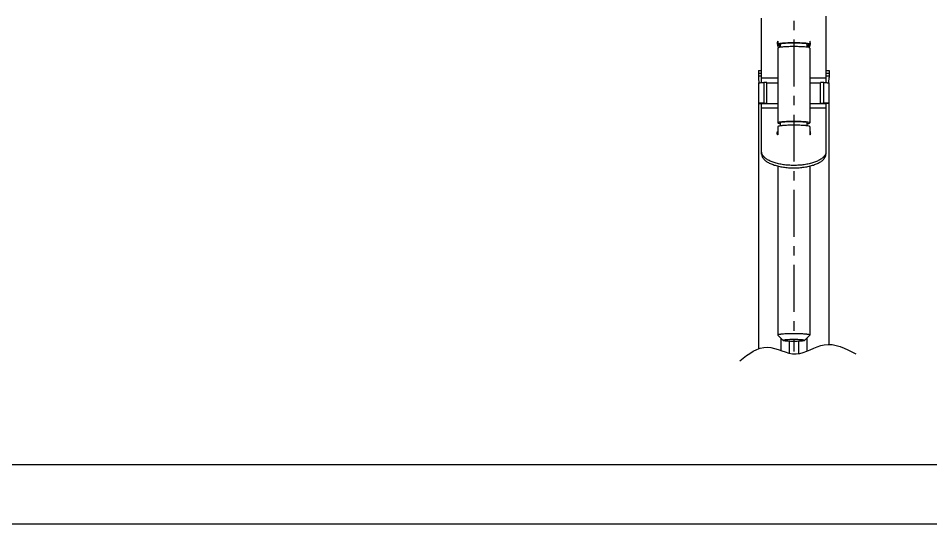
# Model space of a CAD drawing. Extents: x 589 to 1183, y 15 to 435.
# Drawn here: x 886 to 1056.1, y 15 to 109.2 of the extents above; entities that cross this region are included whole.
import ezdxf

# ---------------------------------------------------------------- set-up
doc = ezdxf.new("R2010")
doc.units = 0
doc.header["$LTSCALE"] = 7
doc.header["$MEASUREMENT"] = 0
doc.linetypes.add('CENTER', pattern=[2, 1.25, -0.25, 0.25, -0.25])
doc.layers.get('0').update_dxf_attribs({"color": 2, "linetype": 'CONTINUOUS'})
for name, color, linetype in [('CL', 1, 'CENTER'), ('DIM', 2, 'CONTINUOUS'), ('DWG', 7, 'CONTINUOUS')]:
    doc.layers.add(name, color=color, linetype=linetype)

# ---------------------------------------------------------------- blocks, each defined once
blk = doc.blocks.new('BORDER')
blk.add_line((0, 0), (1.00000000000004, 0))
blk = doc.blocks.new('양식')
at = {"color": 4}
blk.add_line((1768.000000906221, 10.99999927159865), (1219.000000906221, 10.99999927159865), dxfattribs=at)
at = {"xscale": 594, "yscale": 420, "zscale": 594}
blk.add_blockref('BORDER', (1188.000000906221, -7.28401346350438e-07), dxfattribs=at)

msp = doc.modelspace()

# ---------------------------------------------------------------- linework, layer by layer
at = {"layer": 'CL'}
msp.add_line((1030.581597200083, 315.2194271429944), (1030.581597200083, 47.08384406891696), dxfattribs=at)
at = {"layer": 'DWG'}
for p, q in [((1024.581597200083, 97.19754815201713), (1024.581597200083, 109.1881980814171)), ((1036.581597200083, 109.1881980814171), (1036.581597200083, 97.19754815201713)), ((1027.581597200083, 104.9134134280171), (1027.581597200083, 104.339780281917)), ((1028.081597200083, 103.786307485517), (1028.081597200083, 104.339780281917)), ((1033.081597200083, 103.786307485517), (1033.081597200083, 104.339780281917)), ((1033.581597200083, 104.9134134280171), (1033.581597200083, 104.339780281917)), ((1027.581597200083, 103.6424439892171), (1027.581597200083, 89.6957181364171)), ((1033.581597200083, 103.6424439892171), (1033.581597200083, 89.6957181364171)), ((1023.981597200082, 99.4566583071171), (1023.981597200082, 98.15975921811696)), ((1023.981597200082, 99.4566583071171), (1024.581597200083, 99.4566583071171)), ((1023.981597200082, 98.96516705801696), (1024.581597200083, 98.96516705801696)), ((1036.581597200083, 99.4566583071171), (1037.181597200083, 99.4566583071171)), ((1036.581597200083, 98.96516705801696), (1037.181597200083, 98.96516705801696)), ((1037.181597200083, 99.4566583071171), (1037.181597200083, 98.15975921811696)), ((1023.981597200082, 98.46843533941706), (1024.581597200083, 98.46843533941706)), ((1023.992911203382, 97.13076261961714), (1023.992911203382, 93.30009566151693)), ((1024.581597200083, 98.05885929861711), (1027.581597200083, 98.05885929861711)), ((1024.981597200082, 97.20484494581706), (1024.981597200082, 93.37417798771708)), ((1025.581597200083, 97.20484494581706), (1024.981597200082, 97.20484494581706)), ((1025.581597200083, 93.321884581017), (1025.581597200083, 97.20484494581706)), ((1025.581597200083, 97.15255153911698), (1027.581597200083, 97.15255153911698)), ((1033.581597200083, 98.05885929861711), (1036.581597200083, 98.05885929861711)), ((1033.581597200083, 97.15255153911698), (1035.581597200083, 97.15255153911698)), ((1035.581597200083, 93.321884581017), (1035.581597200083, 97.20484494581706)), ((1036.181597200083, 97.20484494581706), (1035.581597200083, 97.20484494581706)), ((1036.181597200083, 93.37417798771708), (1036.181597200083, 97.20484494581706)), ((1036.581597200083, 98.46843533941706), (1037.181597200083, 98.46843533941706)), ((1037.170283196782, 93.30009566151693), (1037.170283196782, 97.13076261961714)), ((1023.981597200082, 93.27830674211691), (1023.981597200082, 47.58462220239039)), ((1023.981597200082, 93.27830674211691), (1024.581597200083, 93.27830674211691)), ((1024.581597200083, 93.321884581017), (1027.581597200083, 93.321884581017)), ((1024.581597200083, 83.84934128801706), (1024.581597200083, 93.321884581017)), ((1024.581597200083, 92.50273249931706), (1027.581597200083, 92.50273249931706)), ((1024.981597200082, 93.37417798771708), (1025.581597200083, 93.37417798771708)), ((1033.581597200083, 93.321884581017), (1036.581597200083, 93.321884581017)), ((1033.581597200083, 92.50273249931706), (1036.581597200083, 92.50273249931706)), ((1035.581597200083, 93.37417798771708), (1036.181597200083, 93.37417798771708)), ((1036.581597200083, 93.321884581017), (1036.581597200083, 83.84934128801706)), ((1037.098112339082, 93.27830674211691), (1036.581597200083, 93.27830674211691)), ((1037.181597200083, 93.27830674211691), (1037.170283196782, 93.27830674211691)), ((1037.181597200083, 48.41618826603963), (1037.181597200083, 93.27830674211691)), ((1027.581597200083, 88.99838184381701), (1027.581597200083, 87.45221047281711)), ((1028.081597200083, 89.14224534011692), (1028.081597200083, 89.6957181364171)), ((1033.081597200083, 89.14224534011692), (1033.081597200083, 89.6957181364171)), ((1033.581597200083, 88.99838184381701), (1033.581597200083, 87.45221047281711)), ((1027.581597200083, 81.65339729091693), (1027.581597200083, 50.14678839671706)), ((1033.581597200083, 81.65339729091693), (1033.581597200083, 50.14678839671706)), ((1027.593100637082, 50.12391301261709), (1028.589266158082, 49.13534343681704)), ((1028.132107457282, 49.5890162184171), (1028.132107457282, 47.29786582228803)), ((1033.570093763083, 50.12391301261709), (1032.573928242083, 49.13534343681704)), ((1033.031086942883, 49.5890162184171), (1033.031086942883, 47.14162717860586)), ((1033.581597200083, 50.14678839671706), (1033.570093763083, 50.12391301261709)), ((1028.591181398782, 49.13483334161697), (1028.581597200083, 49.15059369291703)), ((1029.699780892683, 48.99459336231712), (1029.699780892683, 46.80148570336564)), ((1031.463413507483, 48.99459336231712), (1031.463413507483, 46.67896357877021)), ((1032.581597200083, 49.15059369291703), (1032.572013001382, 49.13483334161697))]:
    msp.add_line(p, q, dxfattribs=at)
for points in [[(1036.544886180182, 109.5675093576169), (1036.581597200083, 109.1881980814171)], [(1027.502416744583, 104.672239425717), (1027.481597200082, 104.4672273193171)], [(1027.481597200082, 104.4672273193171), (1027.541162830782, 104.1203397954171)], [(1027.580903795782, 104.913727232517), (1027.541162830782, 104.8141148432171), (1027.502416744583, 104.672239425717)], [(1027.508284202882, 104.644567587917), (1027.541162830782, 104.5299158363171)], [(1027.541162830782, 104.5299158363171), (1027.580903795782, 104.430303447017)], [(1027.541162830782, 104.1203397954171), (1027.587145490982, 104.007156851517)], [(1027.841945855283, 104.4406335592171), (1027.728427651183, 104.4205780387169), (1027.581597200083, 104.339780281917)], [(1027.581597200083, 104.339780281917), (1027.728427651183, 104.2589825251171), (1028.081775625083, 104.197036925317)], [(1027.587145490982, 104.007156851517), (1027.717570649283, 103.786782964517), (1027.760679996883, 103.7298712192171)], [(1027.661510298683, 104.279908701317), (1027.717570649283, 104.196359005417), (1027.897067565183, 103.987569624617)], [(1032.811617401483, 104.516742573217), (1032.344952956983, 104.551311555417), (1031.508648183183, 104.588450207917), (1030.581597200083, 104.6012473154169), (1029.654546216982, 104.588450207917), (1028.818241443183, 104.551311555417), (1028.154546216982, 104.493466748117), (1027.841945855283, 104.4406335592171)], [(1032.811617401483, 103.8194062806169), (1032.344952956983, 103.8539752628171), (1031.508648183183, 103.8911139152169), (1030.581597200083, 103.903911022717), (1029.654546216982, 103.8911139152169), (1028.818241443183, 103.8539752628171), (1028.154546216982, 103.796130455517), (1027.841945855283, 103.7432972665169)], [(1027.897067565183, 103.987569624617), (1028.004041401983, 103.8889512695171), (1028.080855672083, 103.825975904417)], [(1033.081597200083, 104.339780281917), (1032.930828752083, 104.4143027754171), (1032.496708307883, 104.4798367564169), (1031.831597200083, 104.5284778596169), (1031.015717644283, 104.5543592500171), (1030.147476755883, 104.5543592500171), (1029.331597200083, 104.5284778596169), (1028.666486092282, 104.4798367564169), (1028.232365648083, 104.4143027754171), (1028.081597200083, 104.339780281917)], [(1033.321248544883, 104.4406335592171), (1033.008648183183, 104.493466748117), (1032.811617401483, 104.516742573217)], [(1033.581597200083, 103.6424439892171), (1033.434766748983, 103.7232417461171), (1033.008648183183, 103.796130455517), (1032.811617401483, 103.8194062806169)], [(1033.081418775083, 104.197036925317), (1033.321248544883, 104.2389270046169)], [(1033.082338728083, 103.825975904417), (1033.159152998182, 103.8889512695171), (1033.266126834983, 103.987569624617)], [(1033.266126834983, 103.987569624617), (1033.445623750883, 104.196359005417), (1033.501684101483, 104.279908701317)], [(1033.581597200083, 104.339780281917), (1033.434766748983, 104.4205780387169), (1033.321248544883, 104.4406335592171)], [(1033.321248544883, 104.2389270046169), (1033.434766748983, 104.2589825251171), (1033.581597200083, 104.339780281917)], [(1033.402514403283, 103.7298712192171), (1033.445623750883, 103.786782964517), (1033.516958513583, 103.8955071647169)], [(1033.516958513583, 103.8955071647169), (1033.576048909083, 104.007156851517)], [(1033.576048909083, 104.007156851517), (1033.622031569283, 104.1203397954171), (1033.674874277683, 104.351106687817)], [(1033.660777655482, 104.672239425717), (1033.622031569283, 104.8141148432171), (1033.582290604383, 104.913727232517)], [(1033.582290604383, 104.430303447017), (1033.622031569283, 104.5299158363171)], [(1033.622031569283, 104.5299158363171), (1033.654910197182, 104.644567587917)], [(1033.681597200083, 104.4672273193171), (1033.660777655482, 104.672239425717)], [(1033.674874277683, 104.351106687817), (1033.681597200083, 104.4672273193171)], [(1027.841945855283, 103.7432972665169), (1027.728427651183, 103.7232417461171), (1027.581597200083, 103.6424439892171)], [(1023.981597200082, 98.15975921811696), (1023.994841463283, 97.93705721451715), (1024.024920941482, 97.67729894481704), (1024.053522914082, 97.39673791011705), (1024.064800805582, 97.1523243520171)], [(1023.992911203382, 97.13076261961714), (1024.043584433983, 97.147897487617), (1024.064429830983, 97.15225279231709)], [(1024.064429830983, 97.15225279231709), (1024.133822966683, 97.16391291651689)], [(1024.133822966683, 97.16391291651689), (1024.257408331783, 97.17779197021696), (1024.409264080983, 97.18915877321706), (1024.581596395682, 97.19756936151703)], [(1024.581596395682, 97.19756936151703), (1024.587757615483, 97.19780095321698), (1024.651446454483, 97.19995665751708)], [(1024.651446454483, 97.19995665751708), (1024.782919550782, 97.2031074879169), (1024.981597200082, 97.20484494581706)], [(1036.181597200083, 97.20484494581706), (1036.380274849383, 97.2031074879169), (1036.575436784683, 97.19780095321698), (1036.581598004483, 97.19756936151703)], [(1036.581598004483, 97.19756936151703), (1036.637156608583, 97.19528391421704)], [(1036.637156608583, 97.19528391421704), (1036.753930319182, 97.18915877321706), (1036.905786068382, 97.17779197021696), (1037.029371433483, 97.16391291651689), (1037.098764569183, 97.15225279231709)], [(1037.098393594582, 97.1523243520171), (1037.099492052082, 97.20571394511694)], [(1037.098764569183, 97.15225279231709), (1037.119609966182, 97.147897487617), (1037.157881740182, 97.13682386271694)], [(1037.099492052082, 97.20571394511694), (1037.109671486082, 97.39673791011705), (1037.138273458583, 97.67729894481704), (1037.168352936782, 97.93705721451715), (1037.181597200083, 98.15975921811696)], [(1037.157881740182, 97.13682386271694), (1037.170283196782, 97.13076261961714)], [(1024.526037791582, 93.36461695611706), (1024.409264080983, 93.35849181511708), (1024.257408331783, 93.34712501211698), (1024.133822966683, 93.33324595851695), (1024.043584433983, 93.31723052951702), (1023.992911203382, 93.30009566151693)], [(1023.992911203382, 93.30009566151693), (1024.020986482582, 93.28894866371706), (1024.048605687083, 93.28180756191705)], [(1024.048605687083, 93.28180756191705), (1024.065082061083, 93.27830674211691)], [(1024.981597200082, 93.37417798771708), (1024.782919550782, 93.37244052981714), (1024.587757615483, 93.367133995117), (1024.526037791582, 93.36461695611706)], [(1036.511747945683, 93.3692896994171), (1036.380274849383, 93.37244052981714), (1036.181597200083, 93.37417798771708)], [(1037.119609966182, 93.31723052951702), (1037.029371433483, 93.33324595851695), (1036.905786068382, 93.34712501211698), (1036.753930319182, 93.35849181511708), (1036.575436784683, 93.367133995117), (1036.511747945683, 93.3692896994171)], [(1037.098112339082, 93.27830674211691), (1037.142207917483, 93.28894866371706), (1037.170283196782, 93.30009566151693)], [(1037.170283196782, 93.30009566151693), (1037.119609966182, 93.31723052951702)], [(1027.841945855283, 89.79657141371695), (1027.728427651183, 89.77651589321704), (1027.581597200083, 89.6957181364171)], [(1027.581597200083, 89.6957181364171), (1027.728427651183, 89.61492037961716), (1028.081775625083, 89.5529747799169)], [(1027.841945855283, 89.09923512111709), (1027.728427651183, 89.07917960061695), (1027.581597200083, 88.99838184381701)], [(1032.811617401483, 89.87268042771711), (1032.344952956983, 89.9072494100169), (1031.508648183183, 89.94438806241715), (1030.581597200083, 89.95718516991701), (1029.654546216982, 89.94438806241715), (1028.818241443183, 89.9072494100169), (1028.154546216982, 89.84940460271696), (1027.841945855283, 89.79657141371695)], [(1032.811617401483, 89.17534413511703), (1032.344952956983, 89.209913117317), (1031.508648183183, 89.24705176981706), (1030.581597200083, 89.25984887731693), (1029.654546216982, 89.24705176981706), (1028.818241443183, 89.209913117317), (1028.154546216982, 89.15206831001706), (1027.841945855283, 89.09923512111709)], [(1033.081597200083, 89.6957181364171), (1032.930828752083, 89.77024063001704), (1032.496708307883, 89.83577461101709), (1031.831597200083, 89.88441571411704), (1031.015717644283, 89.91029710451699), (1030.147476755883, 89.91029710451699), (1029.331597200083, 89.88441571411704), (1028.666486092282, 89.83577461101709), (1028.232365648083, 89.77024063001704), (1028.081597200083, 89.6957181364171)], [(1033.581597200083, 89.6957181364171), (1033.434766748983, 89.77651589321704), (1033.008648183183, 89.84940460271696), (1032.811617401483, 89.87268042771711)], [(1033.581597200083, 88.99838184381701), (1033.434766748983, 89.07917960061695), (1033.008648183183, 89.15206831001706), (1032.811617401483, 89.17534413511703)], [(1033.081418775083, 89.5529747799169), (1033.321248544883, 89.59486485921707)], [(1033.321248544883, 89.59486485921707), (1033.434766748983, 89.61492037961716), (1033.581597200083, 89.6957181364171)], [(1027.481597200082, 87.78096603111703), (1027.541162830782, 88.03655713841704), (1027.580824203183, 88.11019514341706)], [(1027.580824203183, 87.45173691891705), (1027.541162830782, 87.52537492381703), (1027.481597200082, 87.78096603111703)], [(1027.528654803783, 87.55488290301696), (1027.541162830782, 87.583403258717), (1027.580824203183, 87.65704126371702)], [(1033.582370196983, 88.11019514341706), (1033.622031569283, 88.03655713841704), (1033.681597200083, 87.78096603111703)], [(1033.681597200083, 87.78096603111703), (1033.622031569283, 87.52537492381703), (1033.582370196983, 87.45173691891705)], [(1033.582370196983, 87.65704126371702), (1033.622031569283, 87.583403258717), (1033.634539596283, 87.55488290301696)], [(1024.663422366183, 83.88514879451714), (1024.581597200083, 84.30249516781714)], [(1024.581597200083, 83.84934128801706), (1024.663422366183, 83.4319949148171), (1024.906670605483, 83.02602611371708), (1025.304713126382, 82.64250922091696), (1025.846697339182, 82.29190686071706), (1026.517842756083, 81.9837841598171), (1027.299844085383, 81.72654765751713), (1028.171370626783, 81.52721579001695), (1029.108648315383, 81.391227261317), (1030.086108521183, 81.32229253961714), (1031.077085878883, 81.32229253961714), (1032.054546084682, 81.391227261317), (1032.991823773383, 81.52721579001695), (1033.863350314783, 81.72654765751713), (1034.645351644082, 81.9837841598171), (1035.316497060882, 82.29190686071706), (1035.858481273783, 82.64250922091696), (1036.256523794683, 83.02602611371708), (1036.499772033982, 83.4319949148171), (1036.581597200083, 83.84934128801706)], [(1024.726587646983, 83.74803118161708), (1024.663422366183, 83.88514879451714)], [(1036.436606753083, 83.74803118161708), (1036.256523794683, 83.47917999341689), (1035.858481273783, 83.095663100617), (1035.316497060882, 82.7450607404171), (1034.645351644082, 82.43693803961696), (1033.863350314783, 82.17970153721694), (1032.991823773383, 81.98036966971699), (1032.054546084682, 81.84438114101704), (1031.077085878883, 81.775446419417), (1030.086108521183, 81.775446419417), (1029.108648315383, 81.84438114101704), (1028.171370626783, 81.98036966971699), (1027.299844085383, 82.17970153721694), (1026.517842756083, 82.43693803961696), (1025.846697339182, 82.7450607404171), (1025.304713126382, 83.095663100617), (1024.906670605483, 83.47917999341689), (1024.726587646983, 83.74803118161708)], [(1036.499772033982, 83.88514879451714), (1036.436606753083, 83.74803118161708)], [(1036.581597200083, 84.30249516781714), (1036.499772033982, 83.88514879451714)], [(1028.076288924382, 50.28335523341707), (1027.762519337683, 50.23621538901693), (1027.581597200083, 50.14678839671706)], [(1033.086905475683, 50.28335523341707), (1032.879730529382, 50.31485616621694), (1032.081597200083, 50.3732254899171), (1031.102541733082, 50.404283158417), (1030.060652667083, 50.404283158417), (1029.081597200083, 50.3732254899171), (1028.283463870683, 50.31485616621694), (1028.076288924382, 50.28335523341707)], [(1033.400675062383, 50.23621538901693), (1033.086905475683, 50.28335523341707)], [(1033.581597200083, 50.14678839671706), (1033.400675062383, 50.23621538901693)], [(1020.502093883911, 45.38300465863358), (1025.656316897518, 47.89655736437453), (1031.020050317627, 46.63978101150315), (1036.258082943093, 48.35737672274263), (1042.166565217137, 46.63978101150315)], [(1032.581597200083, 49.15059369291703), (1032.429356265083, 49.21729976081701), (1031.995810762483, 49.27385043451704), (1031.346964064783, 49.31163638671705), (1030.581597200083, 49.32490504861698), (1029.816230335382, 49.31163638671705), (1029.167383637683, 49.27385043451704), (1028.733838135083, 49.21729976081701), (1028.581597200083, 49.15059369291703)], [(1032.578044724382, 49.13225641141707), (1032.429356265083, 49.08388762501704), (1031.995810762483, 49.02733695131701), (1031.346964064783, 48.98955099921704), (1030.581597200083, 48.97628233731712), (1029.816230335382, 48.98955099921704), (1029.167383637683, 49.02733695131701), (1028.733838135083, 49.08388762501704), (1028.585149675782, 49.13225641141707)]]:
    msp.add_spline(points, degree=3, dxfattribs=at)

# ---------------------------------------------------------------- block references
at = {"layer": 'DIM'}
msp.add_blockref('양식', (-598.9999973415054, 15.0000007283536), dxfattribs=at)

doc.saveas('drawing.dxf')
